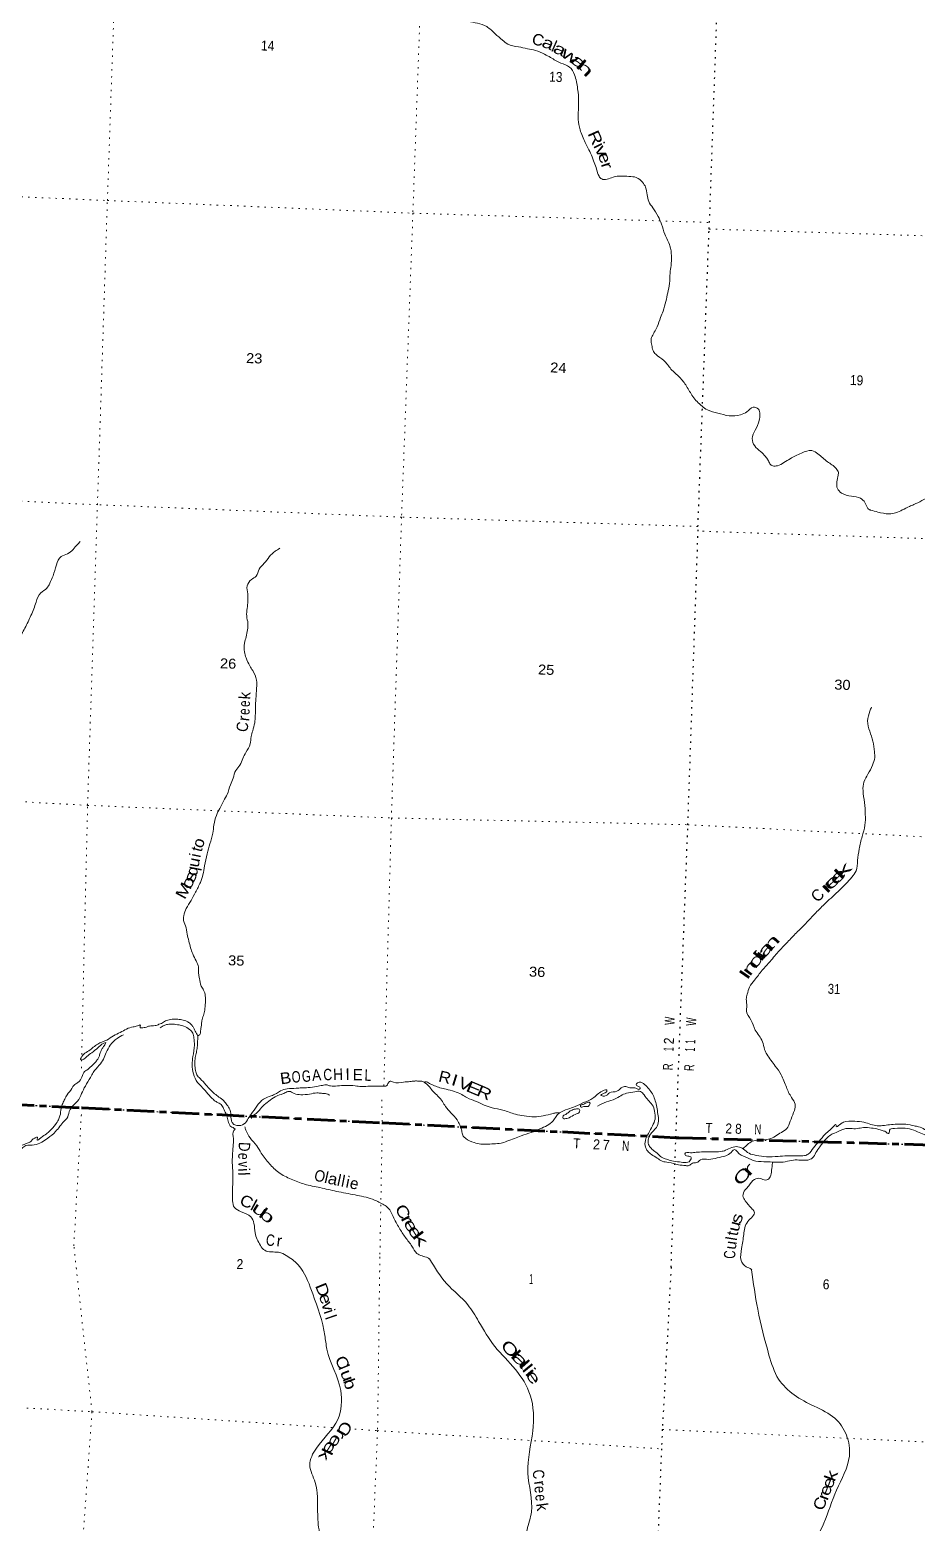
# Model space of a CAD drawing. Header units: feet. Extents: x -932108 to -739700, y 12311 to 202656.
# Drawn here: x -797464 to -781886, y 146932 to 173137 of the extents above; entities that cross this region are included whole.
import ezdxf
from ezdxf.enums import TextEntityAlignment as Align

# ---------------------------------------------------------------- set-up
doc = ezdxf.new("R2010")
doc.units = ezdxf.units.FT
doc.header["$LTSCALE"] = 80
doc.linetypes.add('DOTTED', pattern=[1.5, 0.3, -1.2])
doc.linetypes.add('LONG_DASH_SHORT_DASH', pattern=[9.9, 6, -1.2, 1.5, -1.2])
for name, color, linetype, lineweight in [('11', 7, 'LONG_DASH_SHORT_DASH', 60), ('39', 7, 'Continuous', 13), ('6', 7, 'DOTTED', 25), ('7', 7, 'DOTTED', 13)]:
    doc.layers.add(name, color=color, linetype=linetype, lineweight=lineweight)
doc.layers.add('41', color=7, linetype='Continuous')

msp = doc.modelspace()

# ---------------------------------------------------------------- linework, layer by layer
at = {"layer": '11'}
msp.add_lwpolyline([(-802869.11, 154507.83), (-801823.63, 154482.7), (-796552.32, 154219.88), (-791276.1, 153955.8), (-786122.05, 153696.71), (-786069.48, 153694.47), (-780825.61, 153544.53), (-775385.02, 153387.72), (-772004.74, 153289.88)], dxfattribs=at)
at = {"layer": '39'}
for points in [[(-787804.84, 171384.86), (-787835.11, 171564.36), (-787835.03, 171686.05), (-787828.72, 171872.44), (-787847.12, 172104.28), (-787901.43, 172349.48), (-787987.77, 172484.18), (-788140.93, 172554.18), (-788323.4, 172653.54), (-788426.53, 172709.7), (-788583.87, 172775.77), (-788726.23, 172806.87), (-788886.75, 172838.57), (-789074.97, 172887.41), (-789167.53, 172957.42), (-789297.06, 173069.22), (-789442.32, 173193.72), (-789605.91, 173253.91), (-789770.4, 173287.77), (-789972.67, 173339.11), (-790176.69, 173398.63), (-790409.43, 173444.89), (-790509.63, 173468.5), (-790630.79, 173529.32), (-790743.21, 173668.95), (-790829.13, 173815.81), (-790931.38, 173898.31), (-791174.69, 173930.73), (-791415.34, 173922.5), (-791633.73, 173915.55), (-791837.03, 173936.5), (-791990.19, 174006.5), (-792147.35, 174137.47), (-792202.55, 174356.33), (-792288.67, 174616.78), (-792286.22, 174748.54), (-792264, 174987.14), (-792254.64, 175203.85), (-792259.33, 175423.06), (-792275.46, 175543.27), (-792335.35, 175683.18), (-792453.94, 175760.14), (-792542.54, 175827.98), (-792705.52, 175906.42), (-792833.14, 175955.28), (-792922.97, 175986.66), (-793055.2, 176078.26), (-793190.62, 176135.5), (-793388.7, 176131.93), (-793585.1, 176118.18), (-793812.2, 176152.09), (-793970.5, 176189.8), (-794106.9, 176277.49), (-794299.96, 176421.82), (-794457.94, 176528.48), (-794629.34, 176597.05), (-794845.46, 176656.97), (-795042.16, 176693.93), (-795270.39, 176754.24), (-795504.05, 176832.99), (-795607.67, 176874.97), (-795798.75, 176958.39), (-795983.35, 176994.95), (-796178.18, 176908.12), (-796316.25, 176827.52), (-796538.37, 176769.99), (-796713.57, 176785.95), (-796863.04, 176845.68), (-796893.74, 176893.35), (-796881.9, 177004.51), (-796858.84, 177088.93), (-796801.82, 177162.09), (-796712.68, 177288.93), (-796712.03, 177368.02), (-796781.71, 177457.55), (-796936.66, 177474.86), (-797152.44, 177544.91), (-797263.85, 177595.26), (-797341.74, 177681), (-797391.03, 177895.61), (-797404.38, 178038.03), (-797374.61, 178201.34), (-797285.46, 178447.85), (-797184.11, 178637.17), (-797087.55, 178804.34), (-796988.08, 178997.78), (-796917.98, 179218.56), (-796885.13, 179353.37), (-796897.09, 179477.49), (-796967.8, 179536.63), (-797113.65, 179584.07)], [(-780503.06, 165712.63), (-780684.85, 165534.09), (-780806.45, 165521.91), (-780871.64, 165505.82), (-780999.82, 165418.8), (-781044.39, 165355.38), (-781182.45, 165274.78), (-781319.33, 165169.8), (-781465.67, 165083.38), (-781610.41, 164984.75), (-781803.98, 164875.57), (-781943.65, 164807.19), (-782019.47, 164775.23), (-782146.83, 164712.52), (-782263.69, 164661.64), (-782379.45, 164643.18), (-782576.29, 164676.08), (-782704.39, 164710.76), (-782722.35, 164717.44), (-782802.97, 164841.82), (-782881.21, 164917.43), (-783039.5, 164955.14), (-783215.41, 165009.66), (-783287.39, 165091.16), (-783298.76, 165172.67), (-783278.37, 165297.74), (-783269.84, 165370.48), (-783309.88, 165440.77), (-783459.38, 165559.32), (-783628.37, 165698.8), (-783733.59, 165753), (-783918.84, 165710.47), (-784118.12, 165611.62), (-784340.42, 165489.2), (-784421.34, 165485.8), (-784470.54, 165523.94), (-784506.68, 165590.05), (-784549.08, 165650.28), (-784636.92, 165740.41), (-784738.68, 165837.09), (-784780.77, 165966.27), (-784729.42, 166110.6), (-784660.9, 166284.79), (-784647.17, 166391.83), (-784674.35, 166484), (-784764.18, 166515.38), (-784873.93, 166435.87), (-784988.84, 166382.89), (-785185.38, 166365.08), (-785387.79, 166412.37), (-785569.68, 166469.12), (-785662.45, 166533.05), (-785824.29, 166704.75), (-785935.34, 166884.89), (-786057.31, 167041.07), (-786207.93, 167186.02), (-786334.14, 167336.25), (-786475.91, 167444.4), (-786522.14, 167510.84), (-786545.21, 167604.91), (-786558.12, 167700.67), (-786529.22, 167778.81), (-786501.2, 167830.61), (-786451.43, 167928.35), (-786391.33, 168092.67), (-786347.27, 168200.73), (-786296.98, 168373.49), (-786265.6, 168524.57), (-786233.88, 168685.78), (-786223.6, 168870.01), (-786207.03, 169001.3), (-786199.18, 169173.44), (-786227.64, 169346.79), (-786315.68, 169550.52), (-786374.34, 169726.9), (-786434.31, 169864.78), (-786526.14, 170015.9), (-786597.16, 170125.76), (-786625.53, 170242.31), (-786653.35, 170375.07), (-786706.96, 170462.04), (-786817.2, 170546.83), (-786945.85, 170565.3), (-787225.05, 170552.27), (-787424.08, 170520.34), (-787470.93, 170568.55), (-787515.23, 170691.72), (-787553.69, 170808.6), (-787666.17, 171065.88), (-787715.47, 171160.81), (-787804.84, 171384.86)], [(-796577.86, 164157.43), (-796630.09, 164106.43), (-796703.72, 164019.64), (-796801.23, 163943.77), (-796916.07, 163892.82), (-796997.76, 163747.47), (-797056.74, 163556.74), (-797115.74, 163424.84), (-797167.19, 163337.3), (-797272.9, 163257.65), (-797353.18, 163094), (-797443.87, 162861.73), (-797550.36, 162640.13), (-797670.55, 162431.15), (-797762.6, 162278.03), (-797892.06, 162093.7), (-798043.67, 161970.96), (-798177.94, 161942.97), (-798304.43, 161965.42), (-798463.21, 161988.95), (-798619.49, 162026.59), (-798735.35, 162064.92), (-798879.49, 162043.34), (-799052.96, 161931.46), (-799228.37, 161821.68), (-799317.67, 161749.6), (-799378.93, 161670.5), (-799538.47, 161552.08), (-799681.26, 161451.35), (-799755.82, 161397.03), (-799895.08, 161340.81), (-800134.56, 161367.02), (-800291.83, 161435.12), (-800516.88, 161529.81), (-800670.04, 161599.8), (-800831.45, 161605.17), (-800954.53, 161609.25), (-801097.89, 161551.14), (-801194.23, 161509.72), (-801262.71, 161396.38), (-801330, 161258.66), (-801428.44, 161095.61), (-801476.05, 161001.87), (-801534.35, 160831.4), (-801604.44, 160610.62), (-801661.36, 160480.67), (-801752.79, 160345.78), (-801883.03, 160197.99), (-802021.1, 160117.39), (-802102.37, 159984.19), (-802133.1, 159792.53), (-802139.9, 159591.95), (-802123.1, 159372.34), (-802093.78, 159164.48), (-802078.04, 158973.3), (-802082.94, 158888.27), (-802061.52, 158745.58), (-801981.1, 158615.13), (-801896.24, 158496.7), (-801758.27, 158335.94), (-801639.69, 158139.32), (-801545.36, 158002.32), (-801496.4, 157897.25), (-801450.56, 157759.83), (-801449.2, 157680.68), (-801425.21, 157554.13), (-801441.09, 157443.1), (-801472.97, 157336.66), (-801462.69, 157222.74), (-801432.37, 157104.09), (-801419.73, 157000.23), (-801409.14, 156955.26), (-801513.21, 156924.23), (-801594.64, 156845.8), (-801633.77, 156763.95), (-801670.59, 156631.3), (-801753.97, 156554.97), (-801897.24, 156440.06), (-801970.09, 156316.73), (-802065.45, 156244.85), (-802232.34, 156207.8), (-802309.97, 156181.98), (-802439.87, 156044.31), (-802513.2, 155906.8), (-802589.93, 155728.83), (-802685.98, 155517.02), (-802750.4, 155344.73), (-802769.95, 155185.15), (-802745.38, 155015.98), (-802708.43, 154854.52), (-802650.21, 154724.81)], [(-793075.27, 164039.07), (-793157.76, 163989.07), (-793260.06, 163891.05), (-793350.8, 163776.43), (-793435.07, 163673.76), (-793489.7, 163551.85), (-793574.62, 163489.76), (-793649.01, 163380.68), (-793639.63, 163240.42), (-793648.28, 162985.14), (-793656.77, 162853.58), (-793635.07, 162719), (-793642.82, 162609.73), (-793667.18, 162486.81), (-793693.22, 162374.09), (-793696.35, 162222.07), (-793665.62, 162115.58), (-793603.7, 161975.6), (-793551.97, 161892.75), (-793484.89, 161726.24), (-793483.51, 161588.27), (-793495.95, 161400.05), (-793503.11, 161248.17), (-793505.97, 161104.25), (-793516.41, 160974.79), (-793551.41, 160836), (-793579.06, 160735.51), (-793593.47, 160608.2), (-793669.24, 160458.6), (-793727.49, 160348.98), (-793775.79, 160234.97), (-793849.64, 160142.1), (-793894.72, 160003.64), (-793940.94, 159891.59), (-793999.23, 159721.13), (-794059.5, 159611.57), (-794130.82, 159473.99), (-794189.49, 159352.21), (-794231.5, 159185.26), (-794252.65, 159037.9), (-794301.27, 158854.94), (-794351.7, 158678.13), (-794395.29, 158464.58), (-794424.72, 158311.41), (-794469.67, 158177.01), (-794556.35, 158003.42), (-794633.93, 157859.96), (-794717.42, 157720.76), (-794760.15, 157592.37), (-794768.06, 157537.87), (-794729.88, 157412.87), (-794702.4, 157269.98), (-794672.22, 157147.28), (-794641.97, 157026.61), (-794603.09, 156921.88), (-794544.67, 156798.24), (-794503.78, 156693.44), (-794498.49, 156551.28), (-794486.36, 156492.06), (-794454.57, 156357.14), (-794412.66, 156282.73), (-794383.6, 156186.43), (-794381.67, 156064.67), (-794394.2, 155933.25), (-794417.6, 155838.7), (-794442.88, 155748.27), (-794451.27, 155679.58), (-794459.38, 155619), (-794467.43, 155560.45), (-794479.37, 155506.08), (-794483.54, 155502.17), (-794520.11, 155485.21)], [(-782690.28, 161252.08), (-782714.88, 161181.9), (-782757.03, 161010.9), (-782718.75, 160829.11), (-782662.1, 160652.8), (-782636.14, 160465.33), (-782631.29, 160369.84), (-782670.26, 160233.21), (-782750.27, 160077.67), (-782819.64, 159937.99), (-782836.82, 159788.47), (-782811.68, 159576.69), (-782796.55, 159367.28), (-782802.94, 159178.86), (-782852.04, 158981.72), (-782901.82, 158764.32), (-782931.02, 158558.4), (-782959.32, 158378.83), (-783031.69, 158269.68), (-783245.32, 158045.55), (-783489.42, 157816.35), (-783667.03, 157641.73), (-783843.1, 157452.86), (-784006.11, 157291.96), (-784163.13, 157128.83), (-784303.46, 156981.37), (-784469.52, 156790.14), (-784608.1, 156634.51), (-784739.17, 156462.4), (-784828.17, 156339.6), (-784868.74, 156215.2), (-784885.89, 156126.52), (-784875.88, 156004.5), (-784882.66, 155923.59), (-784807.24, 155764.91), (-784728.47, 155585.83), (-784602.1, 155380.83), (-784564.33, 155243.68), (-784524.63, 155163.26), (-784376.21, 154953.48), (-784274.28, 154802.03), (-784182.76, 154581.96), (-784091.88, 154402.48), (-784029.28, 154282.76), (-784040.99, 154175.65), (-784100.75, 154021.46), (-784155.93, 153883.34), (-784348.58, 153741.68), (-784453.68, 153680.26), (-784620.09, 153657.39), (-784751.93, 153641.49), (-784848.54, 153591.96), (-784884.01, 153558.66), (-784945.47, 153502.48)], [(-796250.01, 155351.93), (-796186.43, 155380.24), (-796114.72, 155410.31), (-795997.03, 155485.5), (-795875.86, 155544.36), (-795766.8, 155603.61), (-795652.44, 155640.38), (-795570.98, 155659.98), (-795524.16, 155670.6), (-795524.57, 155658.44), (-795529.7, 155626.16), (-795501.53, 155623.19), (-795418.25, 155636.65), (-795365.11, 155655.17), (-795265.83, 155664.04), (-795196.41, 155686.08), (-795153.42, 155702.9), (-795083.31, 155745.2), (-794991.55, 155770.55), (-794886.29, 155777.19), (-794793.82, 155763.98), (-794703.85, 155736.65), (-794650.54, 155700.4), (-794605.78, 155650.23), (-794577.02, 155604.66), (-794552.58, 155551.11), (-794522.22, 155493.31), (-794519.46, 155395.86), (-794525.32, 155282.47), (-794540.45, 155193.73), (-794559.68, 155103.1), (-794567.52, 155050.62), (-794569.64, 154987.81), (-794553.31, 154873.69), (-794533.52, 154802.04), (-794475.19, 154735.2), (-794371.89, 154624.27), (-794288.15, 154532.24), (-794144.84, 154409.84), (-794058.26, 154342.06), (-794005.98, 154275.42), (-793952.3, 154190.48), (-793932.82, 154049.88), (-793920.76, 153988.63), (-793894.09, 153941.09), (-793828.47, 153910.52), (-793700.26, 153938.71), (-793628.29, 154035.71), (-793528.45, 154180.46), (-793424.85, 154316.97), (-793360.31, 154373.64), (-793263.9, 154417.09), (-793186.14, 154446.96), (-793134.8, 154471.62), (-793060.52, 154517.83), (-792946.22, 154552.58), (-792790.32, 154563.62), (-792691.11, 154570.47), (-792577.84, 154574.82), (-792429.66, 154596.27), (-792326.01, 154615.13), (-792244.96, 154622.58), (-792186.99, 154604.43), (-792063.71, 154606.42), (-791916.08, 154611.66), (-791750.63, 154606.16), (-791643.97, 154594.51), (-791488.2, 154601.5), (-791362.96, 154601.4), (-791280.1, 154602.7), (-791199.05, 154610.15), (-791177.57, 154647.98), (-791139.88, 154687.29), (-791081.92, 154669.14), (-790902, 154673.31), (-790790.62, 154681.78), (-790707.48, 154691.18), (-790640.83, 154691), (-790564.37, 154682.37), (-790514.89, 154652.33), (-790442.57, 154580.97), (-790384.44, 154508.05), (-790298.34, 154426.09), (-790220.79, 154330.21), (-790167.11, 154245.27), (-790071.95, 154132.58), (-789963.08, 154007.27), (-789917.54, 153920.57), (-789884.1, 153834.27), (-789879.29, 153797.6), (-789855.53, 153723.79)], [(-795174.6, 155625.94), (-795106.16, 155666.85), (-795047.03, 155683.14), (-794953.94, 155688.17), (-794843.31, 155674.35), (-794759.19, 155653.3), (-794660.09, 155597.27), (-794601.76, 155530.43), (-794582.38, 155446.63), (-794574.53, 155320.61), (-794601.5, 155120.71), (-794614.44, 154977.13), (-794593.57, 154818.23), (-794517.87, 154667.66), (-794430.17, 154573.47), (-794338.77, 154469.02), (-794241.32, 154364.37), (-794178.19, 154319.68), (-794104.85, 154278.7), (-794062.79, 154208.35), (-794025.18, 154125.97), (-793993.9, 154035.68), (-793966.8, 153941.48), (-793936.16, 153891.79), (-793896.36, 153874.24), (-793857.84, 153843.72)], [(-802901.36, 153614.24), (-802855.84, 153603.91), (-802804.13, 153579.88), (-802756.12, 153566.12), (-802740.53, 153549.38), (-802697.31, 153513.46), (-802674.19, 153480.24), (-802630.63, 153454.45), (-802555.12, 153417.46), (-802449.49, 153375.42), (-802344.16, 153384.09), (-802276.82, 153404.16), (-802219.78, 153418.5), (-802159.53, 153408.38), (-802119.31, 153402.99), (-802086.89, 153405.97), (-801994.38, 153453.6), (-801885.59, 153504.75), (-801793.15, 153550.36), (-801677.45, 153566.8), (-801580.54, 153565.61), (-801479.59, 153564.28), (-801390.88, 153559.31), (-801338.07, 153567.7), (-801293.55, 153570.27), (-801304.19, 153554.4), (-801333.33, 153529), (-801339.86, 153515.02), (-801269.24, 153512.68), (-801169.83, 153525.6), (-801102.69, 153539.6), (-801020.18, 153530.77), (-800912.21, 153557.61), (-800798.47, 153576.14), (-800729.45, 153586.02), (-800688.69, 153596.83), (-800669.43, 153628.65), (-800636.39, 153649.86), (-800569.61, 153653.73), (-800518.89, 153660.16), (-800445.91, 153667.87), (-800395.74, 153658.09), (-800339.66, 153644.06), (-800270.24, 153666.09), (-800174.24, 153697.39), (-800031.9, 153725.11), (-799893.54, 153755), (-799803.46, 153790.54), (-799688.68, 153839.46), (-799546, 153877.32), (-799417.45, 153915.64), (-799316.29, 153920.4), (-799256.11, 153908.26), (-799141.58, 153890.25), (-799063.65, 153865.35), (-798952.03, 153821.08), (-798881.11, 153768.02), (-798801.57, 153730.9), (-798660.68, 153716.07), (-798568.21, 153702.86), (-798419.79, 153671.56), (-798295.32, 153649.18), (-798158.59, 153630.44), (-798082.61, 153607.63), (-798009.4, 153562.6), (-797916.42, 153504.75), (-797794.17, 153476.35), (-797715.89, 153461.58), (-797630.26, 153485.11), (-797571.91, 153537.93), (-797534.9, 153556.98), (-797389.01, 153570.39), (-797254.06, 153618.65), (-797146.67, 153688.1), (-797013.49, 153803.34), (-796937.63, 153896.15), (-796863.93, 153984.98), (-796813.72, 154036.04), (-796771.33, 154154.3), (-796684.21, 154281.22), (-796625.73, 154338.1), (-796556.63, 154469.67), (-796489.56, 154601.31), (-796401.55, 154754.56), (-796352.19, 154840.14), (-796246.84, 154968.48), (-796172.52, 155075.54), (-796124.22, 155189.54), (-796051.09, 155320.98), (-795932.03, 155436.69), (-795818.66, 155503.92)], [(-802899.44, 153658.61), (-802840.55, 153637.89), (-802760.66, 153610.89), (-802656.98, 153570.94), (-802542.8, 153542.81), (-802338.3, 153497.48), (-802269.84, 153491.15), (-802203.32, 153486.91), (-802128.12, 153500.64), (-801965.98, 153576.38), (-801836.81, 153632.94), (-801732.67, 153665.99), (-801651.21, 153685.6), (-801541.57, 153702.24), (-801418.56, 153696.12), (-801313.99, 153682.51), (-801045.91, 153665.49), (-800936.75, 153667.95), (-800670.86, 153705.77), (-800453.87, 153731.01), (-800189.65, 153779.03), (-800043.15, 153810.67), (-799983.47, 153843.17), (-799947.52, 153890.66), (-799857.64, 153920.12), (-799542.43, 153982.67), (-799400.44, 154000.27), (-799288.72, 154018.87), (-799197.72, 154021.93), (-799091.95, 153983.93), (-798976.98, 153919.27), (-798905.51, 153882.41), (-798807.06, 153866.97), (-798676.46, 153846.41), (-798518.3, 153804.65), (-798400.43, 153766.25), (-798324.78, 153733.31), (-798236.28, 153722.26), (-798109.92, 153695.75), (-798012.02, 153664.11), (-797946.4, 153633.53), (-797909.43, 153591.74), (-797869.63, 153574.19), (-797777.64, 153546.79), (-797705.21, 153538.3), (-797633.98, 153554.19), (-797494.85, 153606.36), (-797435.1, 153640.89), (-797418.07, 153666.69), (-797389.27, 153681.96), (-797346.08, 153704.86), (-797329.8, 153708.38), (-797330.28, 153694.2), (-797337.78, 153651.85), (-797273.79, 153692.32), (-797172.38, 153764), (-797111.95, 153818.78), (-797015.43, 153925.1), (-796961.97, 154012.57), (-796935.49, 154078.63), (-796912.87, 154209.71), (-796885.64, 154298.05), (-796850.75, 154373.97), (-796809.87, 154447.66), (-796727.27, 154560.52), (-796699.46, 154606.25), (-796641.32, 154653), (-796591.66, 154687.86), (-796539.74, 154789.58), (-796515.76, 154841.51), (-796451.49, 154890.09), (-796359.7, 154976.28), (-796292.73, 155045.05), (-796267.14, 155084.76), (-796243.23, 155134.68), (-796224.9, 155198.97), (-796198.97, 155248.82), (-796169.14, 155294.48), (-796147.87, 155326.22), (-796132.44, 155364.25), (-796165.06, 155355.19), (-796268.76, 155275.48), (-796376.77, 155187.79), (-796463.91, 155119.7), (-796566.79, 155064.29), (-796574.65, 155070.64), (-796565.69, 155096.71), (-796498.31, 155177.63), (-796407.4, 155237.49), (-796330.62, 155297.81), (-796250.01, 155351.93)], [(-790540.75, 154671.99), (-790516.01, 154678.74), (-790448.3, 154650.12), (-790358.81, 154608.61), (-790265.08, 154573.05), (-790154.86, 154547.07), (-790010.69, 154509.83), (-789881.33, 154452.8), (-789790.23, 154399.07), (-789630.88, 154332.93), (-789485.58, 154269.28), (-789349.82, 154222.18), (-789159.38, 154179.34), (-788939.56, 154109.17), (-788787.04, 154079.76), (-788607.88, 154061.64), (-788449.68, 154080.72), (-788278.62, 154121.69), (-788217.61, 154133.86), (-788164.02, 154132.09)], [(-789855.53, 153723.79), (-789812.51, 153681.8), (-789665.47, 153609.98), (-789545.17, 153583.67), (-789452.35, 153580.59), (-789320.72, 153590.42), (-789191.18, 153598.28), (-789088.99, 153633.43), (-788956.06, 153681.75), (-788837.25, 153730.54), (-788661.61, 153787.58), (-788508.02, 153849.41), (-788382.67, 153912.18), (-788279.05, 153989.87), (-788223.77, 154071.19), (-788167.24, 154130.16), (-788017.47, 154198.21), (-787890.66, 154244.7), (-787724.56, 154318.29), (-787580.78, 154388.56), (-787501.78, 154454.89), (-787406.77, 154516.64), (-787331.56, 154530.37), (-787336.35, 154508.22), (-787404.38, 154467.89), (-787437.55, 154442.62), (-787375.49, 154426.36), (-787284.65, 154484.19), (-787158.53, 154510.43), (-787079.79, 154568.66), (-787002.16, 154594.48), (-786928.26, 154569.71), (-786877.69, 154572.09), (-786803.51, 154555.43), (-786761.42, 154545.92), (-786748.35, 154573.88), (-786791.91, 154599.66), (-786819.27, 154626.94), (-786794.03, 154656.53), (-786737.05, 154668.83), (-786650.06, 154613.21), (-786522.59, 154440.63), (-786483.45, 154344), (-786454.87, 154233.52), (-786438.88, 154109.26), (-786426.79, 153989.19), (-786465, 153874.85), (-786567.85, 153760.63), (-786602.95, 153678.63), (-786605.69, 153597.59), (-786571.71, 153527.5), (-786513.03, 153470.79), (-786434.38, 153407.33), (-786373.62, 153352.58), (-786283.86, 153319.17), (-786193.88, 153291.84), (-786061.27, 153271.21), (-785940.41, 153261.11), (-785891.44, 153275.71), (-785864.11, 153307.26), (-785852.65, 153347.44), (-785914.38, 153373.83), (-785952.37, 153385.23), (-785963.58, 153411.97), (-785863.89, 153433), (-785764.68, 153439.85), (-785509.91, 153447.61), (-785331.94, 153453.87), (-785248.4, 153475.44), (-785141.69, 153524.63), (-785034.21, 153537.28), (-784932.61, 153495.37), (-784838.1, 153423.27), (-784714.1, 153386.7), (-784529.16, 153360.27), (-784328.93, 153367.82), (-784168.99, 153378.73), (-783979.19, 153376.49), (-783865.86, 153382.86), (-783800.4, 153407.06), (-783705.69, 153519.52), (-783606.81, 153635.91), (-783501.74, 153756.14), (-783420.45, 153830.52), (-783349.44, 153899.15), (-783314.18, 153926.37), (-783307.28, 153891.66), (-783247.6, 153924.16), (-783179.51, 153966.52), (-782982.97, 153984.33), (-782819.88, 153968.77)], [(-793574.96, 154034.95), (-793562.63, 154065.98), (-793525.21, 154097.19), (-793460.75, 154151.84), (-793372.64, 154248.3), (-793268.67, 154336.12), (-793159.05, 154411.58), (-793054.51, 154456.79), (-792989.05, 154480.98), (-792913.37, 154508.89), (-792821.72, 154471.37), (-792709.28, 154451.4), (-792553.37, 154462.45), (-792425.43, 154482.54), (-792342.85, 154475.74), (-792272.37, 154469.34), (-792196.11, 154440.91)], [(-787498.55, 154251.96), (-787340.51, 154325.81), (-787187.27, 154377.51), (-787090.45, 154433.12), (-786987.98, 154476.37), (-786841.61, 154503.96), (-786744.56, 154506.82), (-786679.97, 154445.85), (-786608.34, 154354.23), (-786538.31, 154274.83), (-786495.75, 154159.83), (-786488.24, 154023.69), (-786532.64, 153905.49), (-786603.82, 153771.96), (-786647.33, 153680.11), (-786661.61, 153556.86), (-786614.46, 153457.93), (-786551.68, 153403.11), (-786450.84, 153338.91), (-786361.83, 153283.22), (-786251.41, 153263.33), (-786077.11, 153221.03), (-785948.32, 153206.61), (-785893.77, 153206.83), (-785831.73, 153249.39), (-785756.67, 153259.07), (-785692.47, 153305.61), (-785548.74, 153315.04), (-785394.3, 153342.36), (-785245.64, 153377.99), (-785150.7, 153437.71), (-785078.36, 153486.01), (-785060.75, 153469.2), (-785008.06, 153414.72), (-784855.1, 153338.65), (-784763.53, 153299.1), (-784576.5, 153274.63), (-784431.23, 153269.8), (-784239.35, 153269.52), (-784086.85, 153298.93), (-783963.43, 153304.97), (-783807.94, 153303.86), (-783723.84, 153341.64), (-783664.12, 153434.98), (-783591.95, 153538.06), (-783545.43, 153599.39), (-783459.14, 153701.99), (-783384.58, 153756.31), (-783284.14, 153799.62), (-783136.74, 153857.6), (-783057.98, 153857.01), (-782938.8, 153857.11), (-782829.16, 153873.75), (-782690.08, 153865.08), (-782559.55, 153842.49), (-782471.66, 153813.2), (-782437.78, 153799.9), (-782386.21, 153771.82), (-782377.73, 153783.71), (-782372.11, 153830.18), (-782286.34, 153857.75), (-782096.34, 153861.58), (-781945.97, 153828.19), (-781820.58, 153773.32), (-781711.12, 153725.06), (-781669.57, 153699.34), (-781631.85, 153679.83), (-781594.06, 153662.35), (-781587.37, 153621.56), (-781518.6, 153564.52), (-781490.6, 153496.65), (-781499.88, 153401.63), (-781441.11, 153288.13), (-781366.67, 153159.9), (-781259.2, 153052.89), (-781096.57, 152964.33), (-780999.76, 152900.26), (-780948.4, 152866.1), (-780924.12, 152867.33), (-780868.48, 152899.96), (-780745.21, 152782.28), (-780683.76, 152747.79), (-780586.41, 152699.93), (-780401.3, 152618.74), (-780309.31, 152591.34), (-780180.73, 152570.84), (-780061.94, 152499.97), (-779960.55, 152451.98), (-779818.53, 152410.75), (-779685.98, 152388.09), (-779482.54, 152371.19)], [(-788015.57, 154135.27), (-787961.74, 154174.04), (-787884.1, 154199.86), (-787817.59, 154195.62), (-787812.98, 154152.88), (-787887.33, 154104.64), (-787998.34, 154047.48), (-788073.68, 154029.7), (-788099.84, 154032.6), (-788102.37, 154077.3), (-788071.42, 154096.56), (-788015.57, 154135.27)], [(-787727.53, 154289.99), (-787690.46, 154311.07), (-787631.88, 154311.15), (-787643.75, 154258.81), (-787739.27, 154241.7), (-787793.88, 154239.46), (-787795.01, 154265.86), (-787750.14, 154278.57), (-787727.53, 154289.99)], [(-793857.84, 153843.72), (-793880.99, 153822.57), (-793890.77, 153681.36), (-793895.58, 153539.54), (-793906.91, 153383.74), (-793909.43, 153249.96), (-793901.44, 153128), (-793899.41, 152949.44), (-793904.56, 152797.49), (-793906.38, 152683.97), (-793905.57, 152588.61), (-793871.15, 152471.86), (-793756.53, 152397.06), (-793585.76, 152310.26), (-793529.14, 152192.77), (-793510.56, 152025.83), (-793472.03, 151910.97), (-793417.02, 151805.7), (-793341.14, 151720.02), (-793098.32, 151685.09), (-793018.15, 151664.15)], [(-793691.56, 153887.41), (-793669.6, 153830.2), (-793597.52, 153691.91), (-793481.06, 153552.14), (-793400.51, 153425.74), (-793257.31, 153240.47), (-793092.91, 153084.92), (-792876.69, 152968.21), (-792643.3, 152881.35), (-792370.68, 152819.56), (-792079.97, 152755.14), (-791754.9, 152691.61), (-791450.41, 152616.59), (-791265.58, 152527.29), (-791194.32, 152484.36), (-791087.02, 152312.45), (-790978.68, 152112.11), (-790871.18, 151946.27), (-790755.27, 151790.3), (-790668.59, 151665.73), (-790478.1, 151586.79), (-790451.72, 151572.78)], [(-782819.88, 153968.77), (-782697.97, 153930.24), (-782587.69, 153906.3), (-782492.65, 153909.23), (-782370.97, 153923.44), (-782241.36, 153933.33), (-782083.85, 153932.16), (-781937.31, 153904.98), (-781861.12, 153888.25), (-781755.63, 153842.15), (-781676.91, 153780.72), (-781571.07, 153744.75), (-781480.32, 153680.89), (-781361.22, 153559.29), (-781297.59, 153469.96), (-781180.44, 153350.46), (-781011.94, 153196.8), (-780914.14, 153102.28), (-780828.04, 153020.31), (-780749.53, 152952.8), (-780612, 152838.7), (-780489.04, 152771.74), (-780413.46, 152736.78), (-780280.34, 152671.51), (-780172.55, 152633.45), (-780033.03, 152578.11), (-779907.7, 152521.21), (-779792.9, 152511.31), (-779734.8, 152497.21), (-779766.1, 152467.83), (-779603.76, 152429.98), (-779447.65, 152447.11), (-779318.61, 152499.62), (-779229.18, 152575.75), (-779160.81, 152626.21), (-779097.81, 152697.14), (-779065.21, 152765.02), (-779013.26, 152807.91), (-778948.14, 152821.98), (-778870.79, 152839.69), (-778807.76, 152851.79), (-778717.68, 152887.34), (-778664.7, 152960.63), (-778586.71, 153116.24), (-778549.87, 153190.06), (-778528.87, 153213.71), (-778439.75, 153220.89), (-778328.57, 153223.28), (-778228.03, 153209.8), (-778091.99, 153170.8), (-778017.25, 153111.52), (-777937.06, 153033.81), (-777872.44, 152914.03), (-777812.91, 152822.81), (-777748.18, 152765.89), (-777660.57, 152728.5), (-777594.03, 152665.44), (-777560.32, 152587.25), (-777520.42, 152512.91), (-777515.74, 152472.18), (-777508.84, 152437.47), (-777531.42, 152367.23), (-777540.29, 152284.37), (-777523.77, 152235.14), (-777469.68, 152162.36), (-777405.47, 152030.41), (-777338.43, 151922.72), (-777255.1, 151818.53), (-777206.99, 151747.97), (-777171.4, 151665.66), (-777040.34, 151539.61), (-776923.7, 151464.75), (-776794.8, 151513.2), (-776601.64, 151610.23), (-776405.29, 151741.63), (-776249.37, 151872.34), (-776117.38, 152011.97), (-776030.88, 152120.65), (-775976.43, 152177.66), (-775865.35, 152236.85), (-775720.96, 152325.35), (-775578.65, 152411.9), (-775411.38, 152519.93), (-775307.68, 152599.64), (-775201.89, 152681.32), (-775073.02, 152788.59), (-775020.32, 152853.77), (-774961.63, 152916.73), (-774951.2, 152926.52), (-774905.09, 152975.7), (-774879.99, 153001.23)], [(-784422.73, 153269.67), (-784428.7, 153225.1), (-784445.41, 153089.76), (-784479.11, 152989.46), (-784544.98, 152953.11), (-784645.03, 152980.78), (-784740.48, 152965.69), (-784841.24, 152853.43), (-784904.31, 152780.48), (-784944.27, 152674.3), (-784902.69, 152589.76), (-784796.05, 152458.44), (-784745.58, 152397.94), (-784858.49, 152225.23), (-784930.74, 152000.47), (-784967.43, 151752.21), (-784976.52, 151543.6), (-784887.17, 151430.04), (-784796.77, 151385.25), (-784786.64, 151372.61)], [(-793023.13, 151665.45), (-792803.43, 151516.26), (-792707.87, 151406.99), (-792496.4, 150955.47), (-792285.1, 150227.78), (-792248.95, 149986.36), (-792005.32, 149259.62), (-792059.02, 148752.68), (-792433.67, 148248.3), (-792548.83, 147951.33), (-792454.32, 147645.39), (-792411.29, 147133.23), (-792377.27, 146770.75), (-792284.43, 146474.96), (-792168.09, 146158.21)], [(-790449.44, 151571.39), (-790144.2, 151133.91), (-789775.26, 150764.38), (-789585.35, 150473.45), (-789299.64, 150031.98), (-788939.88, 149630.44), (-788678.78, 149177.68), (-788635.66, 148550.44), (-788719.42, 147814.37), (-788658.13, 147127.99), (-788735.53, 146813.62), (-788914.29, 146369.36), (-789096.53, 146236.11), (-789498.32, 145882.01), (-789746.15, 145484.46), (-789860.85, 145318.69)], [(-784792.93, 151380.45), (-784686.06, 150684.59), (-784487.4, 149882.64), (-784318.18, 149459.16), (-783692.47, 148982.2), (-783330.18, 148772.36), (-783128.3, 148476.99), (-783076.27, 148109.88), (-783302.69, 147511.77), (-783524.47, 146931.67), (-783958.41, 146051.75), (-784116.42, 145505.88), (-784213.48, 145147.74), (-784468.25, 144724.18), (-784535.75, 144581.06)]]:
    msp.add_spline(points, degree=3, dxfattribs=at)
at = {"layer": '6'}
for points in [[(-786205.75, 151423.54), (-786122.05, 153696.71), (-785911.28, 159188.8), (-785732.69, 164340.79), (-785733.98, 164421.96), (-785538.93, 169642.36), (-785530.98, 169757.7), (-785339.37, 175174.96), (-785149.03, 180494.9), (-784965.17, 185683.21)], [(-802869.11, 154507.83), (-801916.57, 154485.14), (-796552.32, 154219.88), (-791276.1, 153955.8), (-786122.05, 153696.71), (-780825.61, 153544.53), (-775385.02, 153387.72), (-772006.58, 153289.9)], [(-786205.75, 151423.54), (-786360, 148577.95), (-786375, 148235.95), (-786578, 143268.95), (-786594, 143090.95), (-786776, 137943.95), (-786786, 137785.95), (-786901, 132579.95), (-786873.4, 132161.79)]]:
    msp.add_lwpolyline(points, dxfattribs=at)
at = {"layer": '7'}
for points in [[(-790141.87, 185873.41), (-790355.14, 180651.59), (-790544.45, 175362.05), (-790738.91, 169920.55), (-790937.8, 164586.69), (-791116.68, 159306.94), (-791249.54, 154550.98)], [(-796559.62, 154918.02), (-796449.87, 159528.71), (-796277.18, 164804.61), (-796102.37, 170143.32), (-795913.89, 175587.04), (-795807.98, 178338.98)], [(-802297.02, 170497.41), (-801449.54, 170369.61), (-796102.37, 170143.32), (-790738.91, 169920.55), (-785530.98, 169757.7)], [(-785538.93, 169642.36), (-780284.6, 169477.97), (-774828.9, 169294.73), (-771459.77, 169184.84)], [(-785733.98, 164421.96), (-790937.8, 164586.69), (-796277.18, 164804.61), (-801637.86, 165049.6), (-802487.46, 165174.65)], [(-771641.82, 163893.01), (-775095.23, 163997.6), (-780470.56, 164168.03), (-785732.69, 164340.79)], [(-801736.27, 159819.91), (-796449.87, 159528.71), (-791116.68, 159306.94), (-785911.28, 159188.8), (-780660.51, 158919.07), (-775214.13, 158699.63), (-771824.63, 158578.97)], [(-791286.18, 154363.57), (-791276.1, 153955.8), (-791318.94, 151603.25)], [(-796691.49, 151800.88), (-796552.32, 154219.88), (-796550.06, 154246.34)], [(-797267.52, 129311.79), (-797174, 133021.95), (-797031, 138269.95), (-796758, 143476.95), (-796373, 148886.95), (-796691.49, 151800.88)], [(-791318.94, 151603.25), (-791359, 148555.95), (-791581, 143283.95), (-791714, 137998.95), (-791888, 132767.95), (-791980.2, 130156.76)], [(-803062.29, 149108.5), (-801831, 149197.95), (-796373, 148886.95), (-792103.55, 148605.1)], [(-791759.66, 148582.4), (-791359, 148555.95), (-786375, 148235.95)], [(-786360, 148577.95), (-780854, 148311.95), (-775526, 148056.95), (-772192.01, 147899.86)]]:
    msp.add_lwpolyline(points, dxfattribs=at)

# ---------------------------------------------------------------- texts
at = {"layer": '41'}
for s, rotation, width, p in [('C', 342.879, 1.05, (-788571.04, 172869.18)), ('a', 337.433, 1.35, (-788401.93, 172813.1)), ('a', 335.518, 1.4, (-788200.33, 172708.17)), ('w', 326.44, 1.6, (-788027.88, 172599.77)), ('a', 321.703, 1.85, (-787887.14, 172501.97)), ('h', 316.908, 2.05, (-787785.7, 172391.09)), ('R', 294.009, 1.3, (-787625.69, 171205.03)), ('i', 297.304, 1.2, (-787558.29, 171068.26)), ('v', 295.034, 1.4, (-787510.9, 170968.59)), ('e', 292.194, 1.25, (-787463.47, 170855.53)), ('r', 287.894, 1.3, (-787422.52, 170729)), ('k', 86.364, 0.95, (-793593.13, 161447.49)), ('e', 87.576, 0.75, (-793605.09, 161169.56)), ('e', 87.465, 0.75, (-793600.55, 161308.41)), ('C', 80.365, 0.9, (-793635.01, 160889.56)), ('o', 73.514, 1.1, (-794409.44, 158841.82)), ('u', 78.95, 1.1, (-794488.36, 158509.7)), ('s', 68.158, 1.5, (-794553.11, 158241.27)), ('q', 79.08, 1.1, (-794517.04, 158360.79)), ('e', 43.106, 1.95, (-783316.73, 158117.97)), ('e', 43.775, 2, (-783214.81, 158214.79)), ('k', 44.782, 2.3, (-783120.28, 158310.92)), ('M', 61.399, 1.25, (-794678.8, 157985.54)), ('o', 62.699, 1.4, (-794604.32, 158130.02)), ('r', 43.288, 2.2, (-783405.92, 158032.38)), ('i', 52.122, 1.6, (-784561.41, 156849.05)), ('a', 49.411, 1.95, (-784475.85, 156941.25)), ('n', 48.648, 2, (-784374.25, 157052.29)), ('n', 53.498, 1.8, (-784744.84, 156622.85)), ('d', 51.92, 1.95, (-784644.92, 156749.66)), ('I', 55.143, 1.9, (-784834.33, 156505.72)), ('G', 4.461, 0.75, (-792602, 154678.16)), ('A', 4.638, 0.9, (-792423.46, 154697.85)), ('C', 2.889, 0.8, (-792229.05, 154704.43)), ('H', 1.365, 0.9, (-792050.75, 154709.62)), ('L', 358.06, 0.8, (-791531.12, 154694.19)), ('R', 346.438, 1.1, (-790199.86, 154660.19)), ('B', 8.096, 1.1, (-792959.13, 154645.32)), ('O', 3.96, 0.75, (-792782.28, 154664.85)), ('I', 342.981, 1.35, (-790033.09, 154611.41)), ('V', 335.359, 1.3, (-789864, 154543.52)), ('E', 337.353, 1.45, (-789706.03, 154472.29)), ('R', 336.275, 1.3, (-789523.18, 154394.83)), ('D', 267.866, 0.85, (-793796.58, 153540.24)), ('e', 265.749, 0.8, (-793804.4, 153376.42)), ('v', 270.05, 0.75, (-793803.93, 153229.51)), ('O', 347.354, 0.9, (-792394.07, 152927.29)), ('a', 347.549, 1.1, (-792164.94, 152876.31)), ('C', 48.588, 1.65, (-784887.16, 152952.54)), ('r', 46.535, 2.2, (-784778.11, 153071.34)), ('C', 337.254, 1.15, (-793695.64, 152484.26)), ('l', 331.592, 1.15, (-793577.71, 152426.52)), ('u', 326.432, 1.75, (-793479.87, 152349.72)), ('C', 298.074, 1.3, (-791002.71, 152351.81)), ('b', 323.726, 1.75, (-793359.77, 152247.02)), ('r', 297.982, 1.6, (-790926.41, 152221.7)), ('s', 73.475, 1.3, (-784960.13, 152253.01)), ('C', 355.704, 0.8, (-793247.5, 151798.59)), ('e', 301.72, 1.55, (-790855.87, 152103.58)), ('e', 302.164, 1.55, (-790781.37, 151986.78)), ('k', 306.408, 1.9, (-790688.73, 151866.07)), ('u', 76.496, 1.2, (-785002.86, 152119.97)), ('C', 88.35, 0.75, (-785077.69, 151642.74)), ('O', 310.794, 1.5, (-789111.64, 149926.86)), ('l', 314.637, 1.85, (-789002.75, 149818.85)), ('a', 313.78, 2.1, (-788925.48, 149738.22)), ('l', 311.595, 1.7, (-788852.49, 149654.26)), ('l', 309.305, 1.6, (-788803.98, 149588.51)), ('i', 310.305, 1.7, (-788748.07, 149518)), ('e', 304.382, 1.65, (-788703.94, 149439.22)), ('C', 276.608, 0.85, (-788630.89, 147778.86)), ('k', 69.177, 1.4, (-783304.73, 147731.43)), ('r', 279.193, 1.05, (-788603.8, 147617.03)), ('e', 275.06, 0.85, (-788601.99, 147513.6)), ('e', 69.11, 1.2, (-783404.44, 147476.89)), ('e', 69.177, 1.2, (-783352.88, 147604.86)), ('e', 274.314, 0.8, (-788586.62, 147371.48)), ('C', 69.045, 1.15, (-783499.2, 147240.42)), ('r', 69.11, 1.35, (-783440.79, 147370.04))]:
    msp.add_text(s, height=200, rotation=rotation, dxfattribs=dict(at, width=width)).set_placement(p, align=Align.CENTER)
for s, rotation, p in [('l', 336.477, (-788295.56, 172759.2)), ('r', 82.892, (-793611.03, 161042.24)), ('t', 74.648, (-794439.63, 158735.61)), ('i', 77.976, (-794463.94, 158631.2)), ('C', 44.147, (-783566.59, 157880.81)), ('I', 0.213, (-791885.87, 154710.77)), ('E', 358.801, (-791708.73, 154702.86)), ('l', 271.409, (-793806.48, 153059.21)), ('i', 273.849, (-793804.45, 153126.36)), ('l', 347.462, (-792275.34, 152900.8)), ('l', 347.549, (-792054.24, 152851.87)), ('l', 348.691, (-791981.01, 152837.32)), ('i', 348.691, (-791899.14, 152820.96)), ('e', 346.821, (-791788.02, 152797.95)), ('t', 80.626, (-785032.09, 152001.08)), ('r', 353.21, (-793095.13, 151789.98)), ('l', 80.626, (-785047.2, 151909.62)), ('u', 82.563, (-785062.19, 151798.88)), ('k', 278.08, (-788565.5, 147204.4))]:
    msp.add_text(s, height=200, rotation=rotation, dxfattribs=at).set_placement(p, align=Align.CENTER)
for s, rotation, width, p in [('D', 292.185, 1.25, (-792460.77, 151099.87)), ('e', 289.859, 1.2, (-792395.23, 150921.26)), ('v', 285.046, 1.15, (-792346.53, 150786.8)), ('C', 293.809, 1.2, (-792113.99, 149816.15)), ('u', 290.196, 1.35, (-792019.45, 149585.36)), ('b', 288.757, 1.25, (-791966.94, 149431.08)), ('C', 240.723, 1.3, (-791961.31, 148746.94)), ('e', 238.452, 1.55, (-792219.12, 148398.13)), ('e', 239.847, 1.5, (-792127.06, 148512.94)), ('r', 239.835, 1.65, (-792044.87, 148607.52)), ('k', 244.352, 1.55, (-792315.83, 148273.41))]:
    msp.add_text(s, height=200, rotation=rotation, dxfattribs=dict(at, width=width)).set_placement(p)
for s, rotation, p in [('i', 288.805, (-792308.84, 150644.14)), ('l', 288.97, (-792282.99, 150544.1)), ('l', 292.38, (-792050.4, 149659.11))]:
    msp.add_text(s, height=200, rotation=rotation, dxfattribs=at).set_placement(p)
at = {"layer": '6'}
for s, rotation, width, p in [('W', 87.802, 0.65, (-786143.59, 155743.07)), ('W', 87.802, 0.65, (-785766.69, 155728.91)), ('2', 87.802, 0.9, (-786157.09, 155391.27)), ('1', 87.802, 0.45, (-785782.22, 155378.38)), ('1', 87.802, 0.45, (-786162.56, 155248.75)), ('1', 87.802, 0.45, (-785787.54, 155241.49)), ('R', 87.802, 0.7, (-786174.53, 154936.89)), ('R', 87.802, 0.7, (-785799.82, 154922.25)), ('T', 358.354, 0.85, (-785543.71, 153780.14)), ('2', 358.354, 0.9, (-785197.28, 153770.18)), ('8', 358.354, 0.9, (-785026.48, 153765.28)), ('N', 358.354, 0.7, (-784684.9, 153755.46)), ('T', 357.122, 0.9, (-787865.79, 153509.02)), ('2', 357.122, 0.95, (-787519.66, 153491.62)), ('7', 357.122, 0.95, (-787349.01, 153483.04)), ('N', 357.122, 0.75, (-787007.71, 153465.88))]:
    msp.add_text(s, height=175, rotation=rotation, dxfattribs=dict(at, width=width)).set_placement(p, align=Align.CENTER)
at = {"layer": '7'}
for s, rotation, width, p in [('14', 358.032, 0.9, (-793408.28, 172776.89)), ('13', 358.032, 0.9, (-788350.29, 172229.56)), ('23', 358.032, 1.1, (-793670.68, 167291.4)), ('24', 358.032, 1.1, (-788330.82, 167126.8)), ('19', 358.032, 0.9, (-783069.02, 166905.66)), ('26', 358.032, 1.1, (-794129.1, 161934.37)), ('25', 358.032, 1.1, (-788545.42, 161826.49)), ('30', 358.032, 1.1, (-783343.87, 161562.6)), ('35', 358.032, 1.1, (-793986.32, 156723.15)), ('36', 358.032, 1.1, (-788703.39, 156524.59)), ('31', 358.032, 0.85, (-783458.49, 156222.57)), ('2', 358.385, 0.9, (-793837, 151392.95)), ('1', 358.385, 0.45, (-788702, 151129.95)), ('6', 358.385, 0.9, (-783545, 151037.95))]:
    msp.add_text(s, height=175, rotation=rotation, dxfattribs=dict(at, width=width)).set_placement(p)

doc.saveas('drawing.dxf')
